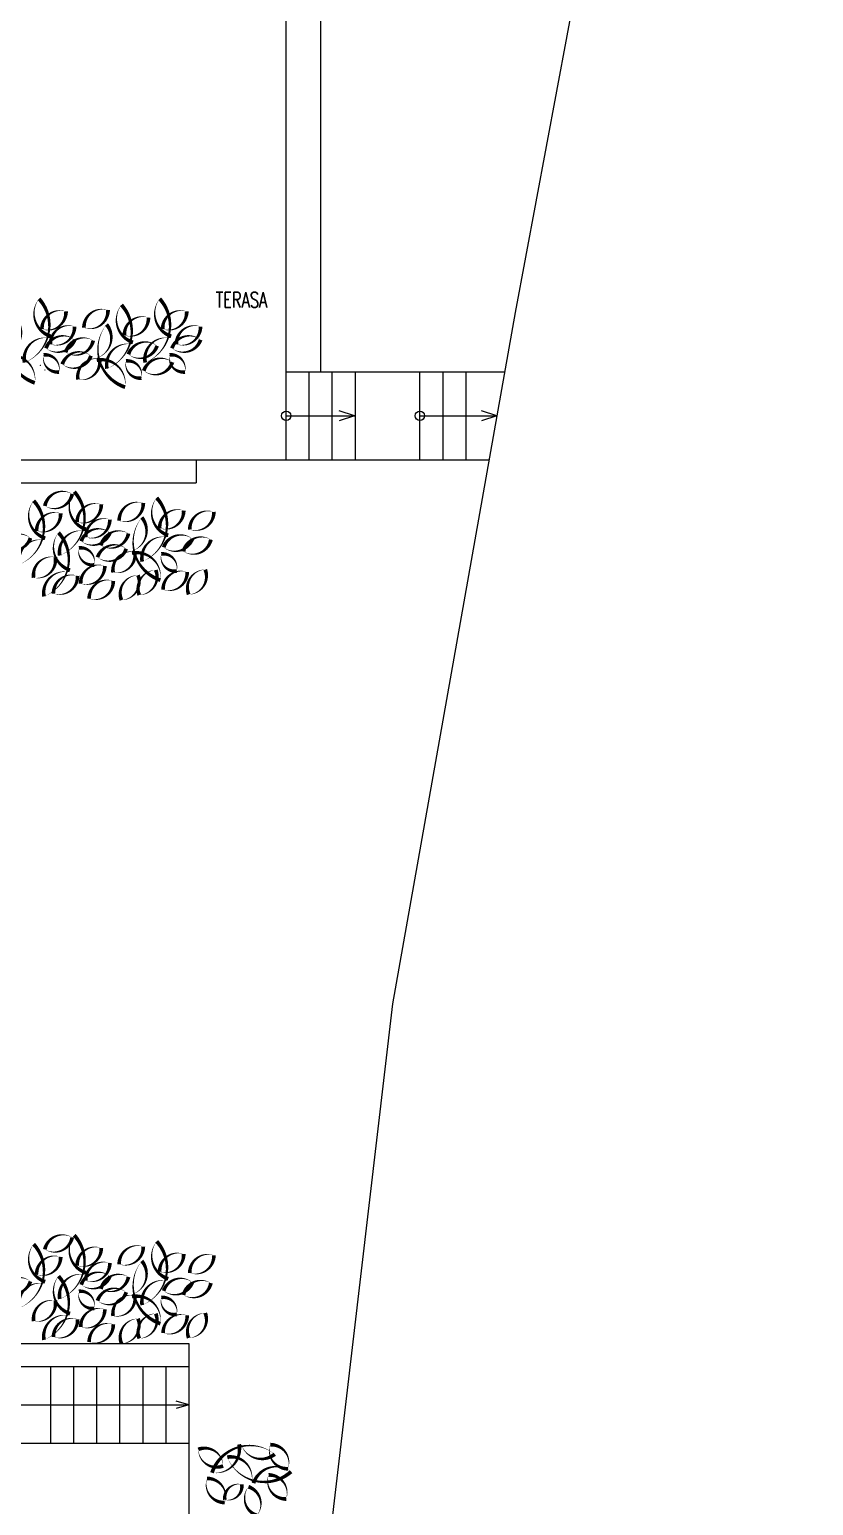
# Model space of a CAD drawing. Header units: metres. Extents: x -45 to 1930, y -347 to 488.
# Drawn here: x -9.15 to 1.06, y -36.98 to -17.75 of the extents above; entities that cross this region are included whole.
import ezdxf

# ---------------------------------------------------------------- set-up
doc = ezdxf.new("R2010")
doc.units = ezdxf.units.M
doc.linetypes.add('ČERCHOVANÁ', pattern=[25.4, 12.7, -6.35, 0, -6.35])
for name, color, linetype in [('OSA', 7, 'ČERCHOVANÁ'), ('popis', 6, 'Continuous'), ('zariz.predmety', 203, 'Continuous'), ('ZDIVO', 1, 'Continuous')]:
    doc.layers.add(name, color=color, linetype=linetype)
doc.styles.add('ROMANS', font='romans.shx', dxfattribs={"width": 0.7})

# ---------------------------------------------------------------- blocks, each defined once
blk = doc.blocks.new('umyvadlo Laufen pro A')
at = {"linetype": 'ByBlock'}
for p, q in [((20, 20), (21, 20)), ((21, 20), (20, 20)), ((20, 20), (20, 20)), ((20, 20), (20, 20)), ((21, 20), (20, 20)), ((20, 20), (20, 20)), ((20, 20), (21, 20)), ((20, 20), (21, 20)), ((20, 20), (21, 20)), ((20, 20), (21, 20)), ((21, 20), (21, 20)), ((21, 20), (21, 20)), ((21, 20), (21, 20))]:
    blk.add_line(p, q, dxfattribs=at)
for radius in [0.02, 0.028, 0.0126]:
    blk.add_circle((21, 20), radius, dxfattribs=at)
for centre, radius, start, end in [((20, 20), 0.03, 180, 270), ((20, 20), 0.05, 90, 180), ((20, 20), 0.05, 180, 270), ((20, 20), 0.02, 180, 270), ((20, 20), 0.04, 90, 180), ((21, 20), 0.05, 0, 90), ((21, 20), 0.05, 270, 360), ((21, 20), 0.03, 270, 0), ((21, 20), 0.02, 270, 360), ((21, 20), 0.04, 0, 90)]:
    blk.add_arc(centre, radius, start, end, dxfattribs=at)
blk = doc.blocks.new('WC Starck3 celo')
at = {"linetype": 'ByBlock'}
for p, q in [((82, 82), (82, 82)), ((82, 82), (82, 82)), ((82, 82), (82, 82)), ((82, 82), (82, 82)), ((82, 82), (82, 82)), ((82, 82), (82, 82)), ((82, 82), (82, 82)), ((82, 82), (82, 82)), ((82, 81), (82, 81))]:
    blk.add_line(p, q, dxfattribs=at)
for centre, radius, start, end in [((82, 82), 0.01, 90, 180), ((82, 82), 0.01, 180, 234.8913), ((82, 82), 0.01, 7.5181, 54.8913), ((82, 82), 0.005, 180, 270), ((82, 82), 0.005, 90, 180), ((83, 82), 0.703, 184.7252, 208.7125), ((82, 82), 0.01, 0, 90), ((82, 82), 0.01, 305.1087, 360), ((82, 82), 0.01, 125.1087, 172.4819), ((82, 82), 0.005, 270, 0), ((82, 82), 0.005, 360, 90), ((82, 82), 0.703, 331.2875, 355.2748), ((82, 81), 0.0468, 232.1981, 307.8019)]:
    blk.add_arc(centre, radius, start, end, dxfattribs=at)

msp = doc.modelspace()

# ---------------------------------------------------------------- linework, layer by layer
at = {"linetype": 'Continuous', "lineweight": 0}
for p, q in [((-5.806176, -22.207673), (-5.806176, -13.595433)), ((-5.356176, -22.207673), (-5.356176, -13.595433)), ((-5.806176, -22.207673), (-2.961165, -22.207673)), ((-13.302857, -23.357673), (-3.164945, -23.357673)), ((-6.978377, -23.357673), (-6.978377, -23.657673)), ((-13.302857, -23.657673), (-6.978377, -23.657673))]:
    msp.add_line(p, q, dxfattribs=at)
at = {"layer": 'OSA', "linetype": 'Continuous', "lineweight": 0}
for p, q in [((-5.806176, -23.357673), (-5.806176, -22.207673)), ((-5.506176, -23.357673), (-5.506176, -22.207673)), ((-5.206176, -23.357673), (-5.206176, -22.207673)), ((-4.906176, -23.357673), (-4.906176, -22.207673)), ((-4.064945, -23.357673), (-4.064945, -22.207673)), ((-3.764945, -23.357673), (-3.764945, -22.207673)), ((-3.464945, -23.357673), (-3.464945, -22.207673)), ((-5.806176, -22.782673), (-4.906176, -22.782673)), ((-4.915371, -22.782673), (-5.117113, -22.718037)), ((-4.915371, -22.782673), (-5.117113, -22.847309)), ((-4.064945, -22.782673), (-3.063055, -22.782673)), ((-3.063055, -22.782673), (-3.264797, -22.718037)), ((-3.063055, -22.782673), (-3.264797, -22.847309)), ((-13.302857, -34.866604), (-7.075538, -34.866604)), ((-7.075538, -34.866604), (-7.075538, -36.166604)), ((-13.302857, -35.166604), (-7.075538, -35.166604)), ((-8.875538, -35.166604), (-8.875538, -36.166604)), ((-8.575538, -35.166604), (-8.575538, -36.166604)), ((-8.275538, -35.166604), (-8.275538, -36.166604)), ((-7.975538, -35.166604), (-7.975538, -36.166604)), ((-7.675538, -35.166604), (-7.675538, -36.166604)), ((-7.375538, -35.166604), (-7.375538, -36.166604)), ((-11.275538, -35.666604), (-7.075538, -35.666604)), ((-7.075538, -35.666604), (-7.238043, -35.618451)), ((-7.075538, -35.666604), (-7.238043, -35.714757)), ((-11.275538, -36.166604), (-7.075538, -36.166604)), ((-7.075538, -36.166604), (-7.075538, -46.043131))]:
    msp.add_line(p, q, dxfattribs=at)
for centre in [(-5.806176, -22.782673), (-4.064945, -22.782673)]:
    msp.add_circle(centre, 0.061121, dxfattribs=at)
at = {"layer": 'zariz.predmety', "color": 253, "linetype": 'Continuous', "ltscale": 0.001}
for points in [[(-9.025283, -21.258294, 0, 0, 0.520567051), (-9.025283, -21.258294, 0, 0.05, 0.520567051), (-8.875452, -21.746656, 0, 0.05, 0.520567051), (-8.897132, -21.769757, 0, 0.05, 0.520567051), (-9.214227, -22.089129, 0, 0.05, 0.520567051), (-9.025283, -21.258294, 0.05, 0.05, 0)], [(-7.952058, -21.337821, 0, 0, 0.520567051), (-7.952058, -21.337821, 0, 0.05, 0.520567051), (-7.802227, -21.826183, 0, 0.05, 0.520567051), (-7.823908, -21.849285, 0, 0.05, 0.520567051), (-8.141002, -22.168656, 0, 0.05, 0.520567051), (-7.952058, -21.337821, 0.05, 0.05, 0)], [(-7.453743, -21.258294, 0, 0, 0.520567051), (-7.453743, -21.258294, 0, 0.05, 0.520567051), (-7.303912, -21.746656, 0, 0.05, 0.520567051), (-7.325592, -21.769757, 0, 0.05, 0.520567051), (-7.642687, -22.089129, 0, 0.05, 0.520567051), (-7.453743, -21.258294, 0.05, 0.05, 0)], [(-9.080359, -22.353603, 0, 0, 0.520567051), (-9.080359, -22.353603, 0, 0.05, 0.520567051), (-9.45012, -22.001148, 0, 0.05, 0.520567051), (-9.442527, -21.970389, 0, 0.05, 0.520567051), (-9.322418, -21.53666, 0, 0.05, 0.520567051), (-9.080359, -22.353603, 0.05, 0.05, 0)], [(-8.673688, -21.423558, 0, 0, 0.520567051), (-8.673688, -21.423558, 0, 0.05, 0.520567051), (-8.987429, -21.653503, 0, 0.05, 0.520567051), (-8.673688, -21.423558, 0.05, 0.05, 0)], [(-8.126708, -21.406062, 0, 0, 0.520567051), (-8.126708, -21.406062, 0, 0.05, 0.520567051), (-8.440449, -21.636007, 0, 0.05, 0.520567051), (-8.126708, -21.406062, 0.05, 0.05, 0)], [(-7.600464, -21.503085, 0, 0, 0.520567051), (-7.600464, -21.503085, 0, 0.05, 0.520567051), (-7.914205, -21.73303, 0, 0.05, 0.520567051), (-7.600464, -21.503085, 0.05, 0.05, 0)], [(-7.102148, -21.423558, 0, 0, 0.520567051), (-7.102148, -21.423558, 0, 0.05, 0.520567051), (-7.415889, -21.653503, 0, 0.05, 0.520567051), (-7.102148, -21.423558, 0.05, 0.05, 0)], [(-8.561299, -21.792224, 0, 0, 0.520567051), (-8.561299, -21.792224, 0, 0.05, 0.520567051), (-8.934271, -21.902674, 0, 0.05, 0.520567051), (-8.561299, -21.792224, 0.05, 0.05, 0)], [(-8.563016, -21.620031, 0, 0, 0.520567051), (-8.563016, -21.620031, 0, 0.05, 0.520567051), (-8.876756, -21.849975, 0, 0.05, 0.520567051), (-8.563016, -21.620031, 0.05, 0.05, 0)], [(-7.904205, -22.410274, 0, 0, 0.520567051), (-7.904205, -22.410274, 0, 0.05, 0.520567051), (-8.273965, -22.057818, 0, 0.05, 0.520567051), (-8.266373, -22.02706, 0, 0.05, 0.520567051), (-8.146264, -21.593331, 0, 0.05, 0.520567051), (-7.904205, -22.410274, 0.05, 0.05, 0)], [(-6.921016, -21.792224, 0, 0, 0.520567051), (-6.921016, -21.792224, 0, 0.05, 0.520567051), (-7.293989, -21.902674, 0, 0.05, 0.520567051), (-6.921016, -21.792224, 0.05, 0.05, 0)], [(-6.922733, -21.620031, 0, 0, 0.520567051), (-6.922733, -21.620031, 0, 0.05, 0.520567051), (-7.236474, -21.849975, 0, 0.05, 0.520567051), (-6.922733, -21.620031, 0.05, 0.05, 0)], [(-8.67654, -21.957629, 0, 0, 0.520567051), (-8.67654, -21.957629, 0, 0.05, 0.520567051), (-8.31997, -21.802176, 0, 0.05, 0.520567051), (-8.67654, -21.957629, 0.05, 0.05, 0)], [(-7.488074, -21.871751, 0, 0, 0.520567051), (-7.488074, -21.871751, 0, 0.05, 0.520567051), (-7.861047, -21.982201, 0, 0.05, 0.520567051), (-7.488074, -21.871751, 0.05, 0.05, 0)], [(-8.765584, -22.211505, 0, 0, 0.520567051), (-8.765584, -22.211505, 0, 0.05, 0.520567051), (-8.965294, -21.989213, 0, 0.05, 0.520567051), (-8.765584, -22.211505, 0.05, 0.05, 0)], [(-8.349483, -22.000582, 0, 0, 0.520567051), (-8.349483, -22.000582, 0, 0.05, 0.520567051), (-8.722456, -22.111032, 0, 0.05, 0.520567051), (-8.349483, -22.000582, 0.05, 0.05, 0)], [(-8.519692, -22.309686, 0, 0, 0.520567051), (-8.519692, -22.309686, 0, 0.05, 0.520567051), (-8.236591, -22.042925, 0, 0.05, 0.520567051), (-8.519692, -22.309686, 0.05, 0.05, 0)], [(-7.69236, -22.291033, 0, 0, 0.520567051), (-7.69236, -22.291033, 0, 0.05, 0.520567051), (-7.892069, -22.06874, 0, 0.05, 0.520567051), (-7.69236, -22.291033, 0.05, 0.05, 0)], [(-7.288353, -22.084935, 0, 0, 0.520567051), (-7.288353, -22.084935, 0, 0.05, 0.520567051), (-7.661325, -22.195385, 0, 0.05, 0.520567051), (-7.288353, -22.084935, 0.05, 0.05, 0)], [(-7.125302, -22.211505, 0, 0, 0.520567051), (-7.125302, -22.211505, 0, 0.05, 0.520567051), (-7.325011, -21.989213, 0, 0.05, 0.520567051), (-7.125302, -22.211505, 0.05, 0.05, 0)], [(-8.949685, -23.956906, 0, 0, 0.520567051), (-8.949685, -23.956906, 0, 0.05, 0.520567051), (-8.593115, -23.801453, 0, 0.05, 0.520567051), (-8.949685, -23.956906, 0.05, 0.05, 0)], [(-8.566281, -23.772074, 0, 0, 0.520567051), (-8.566281, -23.772074, 0, 0.05, 0.520567051), (-8.41645, -24.260437, 0, 0.05, 0.520567051), (-8.43813, -24.283538, 0, 0.05, 0.520567051), (-8.755224, -24.60291, 0, 0.05, 0.520567051), (-8.566281, -23.772074, 0.05, 0.05, 0)], [(-7.493056, -23.851601, 0, 0, 0.520567051), (-7.493056, -23.851601, 0, 0.05, 0.520567051), (-7.343225, -24.339964, 0, 0.05, 0.520567051), (-7.364906, -24.363065, 0, 0.05, 0.520567051), (-7.682, -24.682437, 0, 0.05, 0.520567051), (-7.493056, -23.851601, 0.05, 0.05, 0)], [(-9.094926, -23.88886, 0, 0, 0.520567051), (-9.094926, -23.88886, 0, 0.05, 0.520567051), (-8.945095, -24.377223, 0, 0.05, 0.520567051), (-8.966775, -24.400324, 0, 0.05, 0.520567051), (-9.283869, -24.719696, 0, 0.05, 0.520567051), (-9.094926, -23.88886, 0.05, 0.05, 0)], [(-8.743331, -24.054125, 0, 0, 0.520567051), (-8.743331, -24.054125, 0, 0.05, 0.520567051), (-9.057072, -24.284069, 0, 0.05, 0.520567051), (-8.743331, -24.054125, 0.05, 0.05, 0)], [(-8.214686, -23.937339, 0, 0, 0.520567051), (-8.214686, -23.937339, 0, 0.05, 0.520567051), (-8.528427, -24.167283, 0, 0.05, 0.520567051), (-8.214686, -23.937339, 0.05, 0.05, 0)], [(-7.667706, -23.919843, 0, 0, 0.520567051), (-7.667706, -23.919843, 0, 0.05, 0.520567051), (-7.981447, -24.149788, 0, 0.05, 0.520567051), (-7.667706, -23.919843, 0.05, 0.05, 0)], [(-7.141462, -24.016866, 0, 0, 0.520567051), (-7.141462, -24.016866, 0, 0.05, 0.520567051), (-7.455202, -24.246811, 0, 0.05, 0.520567051), (-7.141462, -24.016866, 0.05, 0.05, 0)], [(-6.748876, -24.033811, 0, 0, 0.520567051), (-6.748876, -24.033811, 0, 0.05, 0.520567051), (-7.062617, -24.263756, 0, 0.05, 0.520567051), (-6.748876, -24.033811, 0.05, 0.05, 0)], [(-8.104013, -24.133812, 0, 0, 0.520567051), (-8.104013, -24.133812, 0, 0.05, 0.520567051), (-8.417754, -24.363756, 0, 0.05, 0.520567051), (-8.104013, -24.133812, 0.05, 0.05, 0)], [(-7.445203, -24.924054, 0, 0, 0.520567051), (-7.445203, -24.924054, 0, 0.05, 0.520567051), (-7.814963, -24.571599, 0, 0.05, 0.520567051), (-7.807371, -24.540841, 0, 0.05, 0.520567051), (-7.687262, -24.107112, 0, 0.05, 0.520567051), (-7.445203, -24.924054, 0.05, 0.05, 0)], [(-9.137192, -24.373947, 0, 0, 0.520567051), (-9.137192, -24.373947, 0, 0.05, 0.520567051), (-9.510164, -24.484397, 0, 0.05, 0.520567051), (-9.137192, -24.373947, 0.05, 0.05, 0)], [(-8.771494, -24.304969, 0, 0, 0.520567051), (-8.771494, -24.304969, 0, 0.05, 0.520567051), (-8.621663, -24.793331, 0, 0.05, 0.520567051), (-8.643343, -24.816433, 0, 0.05, 0.520567051), (-8.960438, -25.135805, 0, 0.05, 0.520567051), (-8.771494, -24.304969, 0.05, 0.05, 0)], [(-8.102296, -24.306005, 0, 0, 0.520567051), (-8.102296, -24.306005, 0, 0.05, 0.520567051), (-8.475269, -24.416455, 0, 0.05, 0.520567051), (-8.102296, -24.306005, 0.05, 0.05, 0)], [(-8.217538, -24.471409, 0, 0, 0.520567051), (-8.217538, -24.471409, 0, 0.05, 0.520567051), (-7.860968, -24.315957, 0, 0.05, 0.520567051), (-8.217538, -24.471409, 0.05, 0.05, 0)], [(-7.029072, -24.385532, 0, 0, 0.520567051), (-7.029072, -24.385532, 0, 0.05, 0.520567051), (-7.402045, -24.495982, 0, 0.05, 0.520567051), (-7.029072, -24.385532, 0.05, 0.05, 0)], [(-7.144313, -24.550937, 0, 0, 0.520567051), (-7.144313, -24.550937, 0, 0.05, 0.520567051), (-6.787743, -24.395484, 0, 0.05, 0.520567051), (-7.144313, -24.550937, 0.05, 0.05, 0)], [(-9.095585, -24.89141, 0, 0, 0.520567051), (-9.095585, -24.89141, 0, 0.05, 0.520567051), (-8.812484, -24.624648, 0, 0.05, 0.520567051), (-9.095585, -24.89141, 0.05, 0.05, 0)], [(-8.306582, -24.725286, 0, 0, 0.520567051), (-8.306582, -24.725286, 0, 0.05, 0.520567051), (-8.506291, -24.502993, 0, 0.05, 0.520567051), (-8.306582, -24.725286, 0.05, 0.05, 0)], [(-7.890481, -24.514363, 0, 0, 0.520567051), (-7.890481, -24.514363, 0, 0.05, 0.520567051), (-8.263453, -24.624812, 0, 0.05, 0.520567051), (-7.890481, -24.514363, 0.05, 0.05, 0)], [(-8.06069, -24.823467, 0, 0, 0.520567051), (-8.06069, -24.823467, 0, 0.05, 0.520567051), (-7.777589, -24.556706, 0, 0.05, 0.520567051), (-8.06069, -24.823467, 0.05, 0.05, 0)], [(-7.233357, -24.804813, 0, 0, 0.520567051), (-7.233357, -24.804813, 0, 0.05, 0.520567051), (-7.433067, -24.58252, 0, 0.05, 0.520567051), (-7.233357, -24.804813, 0.05, 0.05, 0)], [(-8.483001, -24.967483, 0, 0, 0.520567051), (-8.483001, -24.967483, 0, 0.05, 0.520567051), (-8.169261, -24.737538, 0, 0.05, 0.520567051), (-8.483001, -24.967483, 0.05, 0.05, 0)], [(-7.504803, -24.793097, 0, 0, 0.520567051), (-7.504803, -24.793097, 0, 0.05, 0.520567051), (-7.720253, -25.116963, 0, 0.05, 0.520567051), (-7.504803, -24.793097, 0.05, 0.05, 0)], [(-7.409777, -25.04701, 0, 0, 0.520567051), (-7.409777, -25.04701, 0, 0.05, 0.520567051), (-7.096036, -24.817066, 0, 0.05, 0.520567051), (-7.409777, -25.04701, 0.05, 0.05, 0)], [(-6.861241, -24.786234, 0, 0, 0.520567051), (-6.861241, -24.786234, 0, 0.05, 0.520567051), (-7.07669, -25.1101, 0, 0.05, 0.520567051), (-6.861241, -24.786234, 0.05, 0.05, 0)], [(-8.522774, -24.867609, 0, 0, 0.520567051), (-8.522774, -24.867609, 0, 0.05, 0.520567051), (-8.836515, -25.097554, 0, 0.05, 0.520567051), (-8.522774, -24.867609, 0.05, 0.05, 0)], [(-8.372329, -25.163956, 0, 0, 0.520567051), (-8.372329, -25.163956, 0, 0.05, 0.520567051), (-8.058588, -24.934011, 0, 0.05, 0.520567051), (-8.372329, -25.163956, 0.05, 0.05, 0)], [(-7.736573, -24.859186, 0, 0, 0.520567051), (-7.736573, -24.859186, 0, 0.05, 0.520567051), (-7.952023, -25.183053, 0, 0.05, 0.520567051), (-7.736573, -24.859186, 0.05, 0.05, 0)], [(-8.949685, -33.641729, 0, 0, 0.520567051), (-8.949685, -33.641729, 0, 0.05, 0.520567051), (-8.593115, -33.486276, 0, 0.05, 0.520567051), (-8.949685, -33.641729, 0.05, 0.05, 0)], [(-8.566281, -33.456897, 0, 0, 0.520567051), (-8.566281, -33.456897, 0, 0.05, 0.520567051), (-8.41645, -33.94526, 0, 0.05, 0.520567051), (-8.43813, -33.968361, 0, 0.05, 0.520567051), (-8.755224, -34.287733, 0, 0.05, 0.520567051), (-8.566281, -33.456897, 0.05, 0.05, 0)], [(-9.094926, -33.573683, 0, 0, 0.520567051), (-9.094926, -33.573683, 0, 0.05, 0.520567051), (-8.945095, -34.062046, 0, 0.05, 0.520567051), (-8.966775, -34.085147, 0, 0.05, 0.520567051), (-9.283869, -34.404519, 0, 0.05, 0.520567051), (-9.094926, -33.573683, 0.05, 0.05, 0)], [(-8.214686, -33.622162, 0, 0, 0.520567051), (-8.214686, -33.622162, 0, 0.05, 0.520567051), (-8.528427, -33.852107, 0, 0.05, 0.520567051), (-8.214686, -33.622162, 0.05, 0.05, 0)], [(-7.667706, -33.604666, 0, 0, 0.520567051), (-7.667706, -33.604666, 0, 0.05, 0.520567051), (-7.981447, -33.834611, 0, 0.05, 0.520567051), (-7.667706, -33.604666, 0.05, 0.05, 0)], [(-7.493056, -33.536425, 0, 0, 0.520567051), (-7.493056, -33.536425, 0, 0.05, 0.520567051), (-7.343225, -34.024787, 0, 0.05, 0.520567051), (-7.364906, -34.047888, 0, 0.05, 0.520567051), (-7.682, -34.36726, 0, 0.05, 0.520567051), (-7.493056, -33.536425, 0.05, 0.05, 0)], [(-8.743331, -33.738948, 0, 0, 0.520567051), (-8.743331, -33.738948, 0, 0.05, 0.520567051), (-9.057072, -33.968893, 0, 0.05, 0.520567051), (-8.743331, -33.738948, 0.05, 0.05, 0)], [(-8.104013, -33.818635, 0, 0, 0.520567051), (-8.104013, -33.818635, 0, 0.05, 0.520567051), (-8.417754, -34.048579, 0, 0.05, 0.520567051), (-8.104013, -33.818635, 0.05, 0.05, 0)], [(-7.445203, -34.608877, 0, 0, 0.520567051), (-7.445203, -34.608877, 0, 0.05, 0.520567051), (-7.814963, -34.256422, 0, 0.05, 0.520567051), (-7.807371, -34.225664, 0, 0.05, 0.520567051), (-7.687262, -33.791935, 0, 0.05, 0.520567051), (-7.445203, -34.608877, 0.05, 0.05, 0)], [(-7.141462, -33.701689, 0, 0, 0.520567051), (-7.141462, -33.701689, 0, 0.05, 0.520567051), (-7.455202, -33.931634, 0, 0.05, 0.520567051), (-7.141462, -33.701689, 0.05, 0.05, 0)], [(-6.748876, -33.718634, 0, 0, 0.520567051), (-6.748876, -33.718634, 0, 0.05, 0.520567051), (-7.062617, -33.948579, 0, 0.05, 0.520567051), (-6.748876, -33.718634, 0.05, 0.05, 0)], [(-9.137192, -34.058771, 0, 0, 0.520567051), (-9.137192, -34.058771, 0, 0.05, 0.520567051), (-9.510164, -34.16922, 0, 0.05, 0.520567051), (-9.137192, -34.058771, 0.05, 0.05, 0)], [(-8.771494, -33.989792, 0, 0, 0.520567051), (-8.771494, -33.989792, 0, 0.05, 0.520567051), (-8.621663, -34.478154, 0, 0.05, 0.520567051), (-8.643343, -34.501256, 0, 0.05, 0.520567051), (-8.960438, -34.820628, 0, 0.05, 0.520567051), (-8.771494, -33.989792, 0.05, 0.05, 0)], [(-8.102296, -33.990828, 0, 0, 0.520567051), (-8.102296, -33.990828, 0, 0.05, 0.520567051), (-8.475269, -34.101278, 0, 0.05, 0.520567051), (-8.102296, -33.990828, 0.05, 0.05, 0)], [(-8.217538, -34.156232, 0, 0, 0.520567051), (-8.217538, -34.156232, 0, 0.05, 0.520567051), (-7.860968, -34.00078, 0, 0.05, 0.520567051), (-8.217538, -34.156232, 0.05, 0.05, 0)], [(-7.029072, -34.070355, 0, 0, 0.520567051), (-7.029072, -34.070355, 0, 0.05, 0.520567051), (-7.402045, -34.180805, 0, 0.05, 0.520567051), (-7.029072, -34.070355, 0.05, 0.05, 0)], [(-7.144313, -34.23576, 0, 0, 0.520567051), (-7.144313, -34.23576, 0, 0.05, 0.520567051), (-6.787743, -34.080307, 0, 0.05, 0.520567051), (-7.144313, -34.23576, 0.05, 0.05, 0)], [(-8.306582, -34.410109, 0, 0, 0.520567051), (-8.306582, -34.410109, 0, 0.05, 0.520567051), (-8.506291, -34.187816, 0, 0.05, 0.520567051), (-8.306582, -34.410109, 0.05, 0.05, 0)], [(-7.890481, -34.199186, 0, 0, 0.520567051), (-7.890481, -34.199186, 0, 0.05, 0.520567051), (-8.263453, -34.309636, 0, 0.05, 0.520567051), (-7.890481, -34.199186, 0.05, 0.05, 0)], [(-8.06069, -34.50829, 0, 0, 0.520567051), (-8.06069, -34.50829, 0, 0.05, 0.520567051), (-7.777589, -34.241529, 0, 0.05, 0.520567051), (-8.06069, -34.50829, 0.05, 0.05, 0)], [(-9.095585, -34.576233, 0, 0, 0.520567051), (-9.095585, -34.576233, 0, 0.05, 0.520567051), (-8.812484, -34.309472, 0, 0.05, 0.520567051), (-9.095585, -34.576233, 0.05, 0.05, 0)], [(-8.483001, -34.652306, 0, 0, 0.520567051), (-8.483001, -34.652306, 0, 0.05, 0.520567051), (-8.169261, -34.422362, 0, 0.05, 0.520567051), (-8.483001, -34.652306, 0.05, 0.05, 0)], [(-7.233357, -34.489636, 0, 0, 0.520567051), (-7.233357, -34.489636, 0, 0.05, 0.520567051), (-7.433067, -34.267344, 0, 0.05, 0.520567051), (-7.233357, -34.489636, 0.05, 0.05, 0)], [(-8.522774, -34.552432, 0, 0, 0.520567051), (-8.522774, -34.552432, 0, 0.05, 0.520567051), (-8.836515, -34.782377, 0, 0.05, 0.520567051), (-8.522774, -34.552432, 0.05, 0.05, 0)], [(-8.372329, -34.848779, 0, 0, 0.520567051), (-8.372329, -34.848779, 0, 0.05, 0.520567051), (-8.058588, -34.618834, 0, 0.05, 0.520567051), (-8.372329, -34.848779, 0.05, 0.05, 0)], [(-7.736573, -34.54401, 0, 0, 0.520567051), (-7.736573, -34.54401, 0, 0.05, 0.520567051), (-7.952023, -34.867876, 0, 0.05, 0.520567051), (-7.736573, -34.54401, 0.05, 0.05, 0)], [(-7.504803, -34.47792, 0, 0, 0.520567051), (-7.504803, -34.47792, 0, 0.05, 0.520567051), (-7.720253, -34.801786, 0, 0.05, 0.520567051), (-7.504803, -34.47792, 0.05, 0.05, 0)], [(-7.409777, -34.731833, 0, 0, 0.520567051), (-7.409777, -34.731833, 0, 0.05, 0.520567051), (-7.096036, -34.501889, 0, 0.05, 0.520567051), (-7.409777, -34.731833, 0.05, 0.05, 0)], [(-6.861241, -34.471057, 0, 0, 0.520567051), (-6.861241, -34.471057, 0, 0.05, 0.520567051), (-7.07669, -34.794924, 0, 0.05, 0.520567051), (-6.861241, -34.471057, 0.05, 0.05, 0)], [(-6.627845, -36.462195, 0, 0, 0.520567051), (-6.627845, -36.462195, 0, 0.05, 0.520567051), (-6.951711, -36.246746, 0, 0.05, 0.520567051), (-6.627845, -36.462195, 0.05, 0.05, 0)], [(-6.773135, -36.550894, 0, 0, 0.520567051), (-6.773135, -36.550894, 0, 0.05, 0.520567051), (-6.42068, -36.181134, 0, 0.05, 0.520567051), (-6.389921, -36.188726, 0, 0.05, 0.520567051), (-5.956192, -36.308835, 0, 0.05, 0.520567051), (-6.773135, -36.550894, 0.05, 0.05, 0)], [(-5.743334, -36.537035, 0, 0, 0.520567051), (-5.743334, -36.537035, 0, 0.05, 0.520567051), (-6.231696, -36.686866, 0, 0.05, 0.520567051), (-6.254798, -36.665186, 0, 0.05, 0.520567051), (-6.57417, -36.348091, 0, 0.05, 0.520567051), (-5.743334, -36.537035, 0.05, 0.05, 0)], [(-5.783788, -36.499144, 0, 0, 0.520567051), (-5.783788, -36.499144, 0, 0.05, 0.520567051), (-6.013733, -36.185404, 0, 0.05, 0.520567051), (-5.783788, -36.499144, 0.05, 0.05, 0)], [(-6.837059, -36.625044, 0, 0, 0.520567051), (-6.837059, -36.625044, 0, 0.05, 0.520567051), (-6.607114, -36.938784, 0, 0.05, 0.520567051), (-6.837059, -36.625044, 0.05, 0.05, 0)], [(-6.606747, -36.902606, 0, 0, 0.520567051), (-6.606747, -36.902606, 0, 0.05, 0.520567051), (-6.384454, -36.702896, 0, 0.05, 0.520567051), (-6.606747, -36.902606, 0.05, 0.05, 0)], [(-6.187466, -37.106891, 0, 0, 0.520567051), (-6.187466, -37.106891, 0, 0.05, 0.520567051), (-6.297915, -36.733919, 0, 0.05, 0.520567051), (-6.187466, -37.106891, 0.05, 0.05, 0)], [(-5.806915, -36.893359, 0, 0, 0.520567051), (-5.806915, -36.893359, 0, 0.05, 0.520567051), (-6.036859, -36.579618, 0, 0.05, 0.520567051), (-5.806915, -36.893359, 0.05, 0.05, 0)]]:
    msp.add_lwpolyline(points, format="xyseb", close=True, dxfattribs=at)
at = {"layer": 'ZDIVO', "linetype": 'Continuous', "lineweight": 0, "flags": 128}
msp.add_lwpolyline([(-5.97027, -46.833055), (-29.112597, -30.29346), (-29.55417, -30.019693), (-29.644766, 7.836083), (-25.570115, 7.633634), (-15.169849, 7.416588), (1.059107, 6.497163), (-0.53726, -9.17884), (-2.824459, -21.436195), (-4.420714, -30.444402), (-5.862425, -42.7286)], close=True, dxfattribs=at)

# ---------------------------------------------------------------- block references
at = {"linetype": 'Continuous', "lineweight": 0, "xscale": 0.001, "yscale": 0.001, "zscale": 0.001, "rotation": 90}
for name in ['WC Starck3 celo', 'umyvadlo Laufen pro A']:
    msp.add_blockref(name, (-8.928377, -22.207673), dxfattribs=at)

# ---------------------------------------------------------------- texts
at = {"layer": 'popis', "linetype": 'Continuous', "lineweight": 0, "insert": (-6.723586, -21.171941), "char_height": 0.2, "width": 2.20915077, "attachment_point": 1, "style": 'ROMANS'}
msp.add_mtext('TERASA', dxfattribs=at)

doc.saveas('drawing.dxf')
